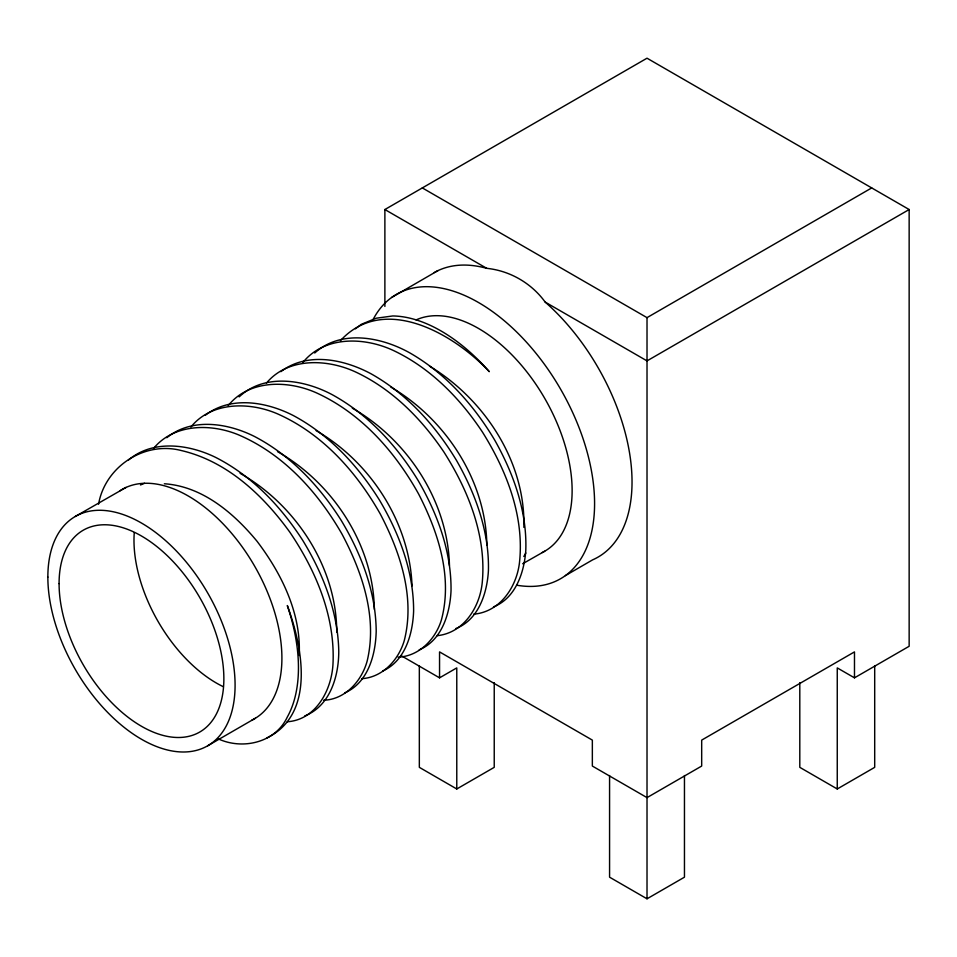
<?xml version="1.0" encoding="UTF-8"?>
<svg xmlns="http://www.w3.org/2000/svg" width="957" height="957" viewBox="0 0 957 957"><rect width="100%" height="100%" fill="white"/><g stroke="black" fill="none" stroke-linecap="round" stroke-linejoin="round"><path stroke-width="1.44" d="M299.182 655.533C301.407 613.784 281.789 573.889 257.11 541.363C233.807 513.119 202.417 486.3 164.353 483.763M336.744 632.29C336.756 567.489 295.809 504.937 240.099 473.32M374.343 609.358C373.409 544.964 332.952 483.118 277.494 451.608M523.862 527.355C525.668 462.04 484.541 399.26 429.537 366.136M98.547 504.231C105.055 466.765 144.184 440.866 181.232 450.52C226.941 461.13 263.055 495.104 289.815 532.152C315.918 570.707 335.249 616.344 333 663.668C331.792 689.71 316.049 719.915 287.256 721.757M153.491 448.522C173.947 423.484 211.174 423.317 238.951 435.028C283.822 454.36 317.999 492.293 341.96 534.018C362.368 572.358 377.572 617.385 367.177 660.976C361.758 680.894 345.321 699.519 323.633 700.249M190.862 427.049C211.605 401.402 249.741 401.725 277.817 413.986C322.569 433.868 356.59 472.04 380.324 514.065C400.337 552.345 415.254 597.3 404.273 640.556C398.638 659.863 382.716 677.377 361.77 678.68M228.221 405.565C249.322 379.331 288.296 380.144 316.683 392.968C361.303 413.388 395.193 451.8 418.676 494.111C438.306 532.319 452.924 577.227 441.356 620.112C435.435 639.324 419.034 656.323 398.136 657.16M266.477 383.027C288.189 357.164 327.246 358.839 355.561 371.962C392.238 389.08 421.487 418.795 443.904 452.003C468.452 490.642 486.67 536.159 482.232 582.693C479.744 607.3 463.714 632.912 437.265 635.675M302.867 362.5C324.866 335.273 365.395 336.972 394.428 350.98C431.021 368.553 460.15 398.507 482.4 431.99C506.552 470.629 524.484 516.11 519.495 562.417C516.732 586.964 500.033 612.037 473.643 614.167M340.429 340.68C384.056 293.105 454.276 334.137 489.314 371.687A155.812 89.958 60 0 0 392.789 315.954L376.125 318.226L361.22 324.363L355.406 328.825M128.441 460.078C152.857 439.335 188.685 444.204 215.576 457.362C251.966 475.844 280.832 506.325 302.723 540.346C323.131 573.817 338 611.75 338.766 651.346C338.73 676.348 330.153 705.931 304.757 715.944M166.817 437.708C191.759 417.408 227.587 422.982 254.442 436.452C290.737 455.353 319.471 486.072 341.182 520.345C361.267 553.828 375.862 591.725 376.197 631.189C375.646 654.564 368.23 682.568 344.915 692.82M205.205 415.35C230.685 395.516 266.489 401.773 293.32 415.541C329.495 434.873 358.109 465.844 379.63 500.355C399.392 533.839 413.723 571.7 413.615 611.021C412.778 633.809 405.313 660.976 382.68 671.024M239.154 396.88C264.479 373.015 304.027 379.594 332.187 394.667C368.242 414.417 396.736 445.603 418.065 480.378C437.505 513.861 451.56 551.687 451.022 590.852C449.957 613.497 441.967 640.412 419.202 649.827M280.891 371.651C307.209 351.542 343.97 359.222 371.065 373.804C407 393.961 435.351 425.387 456.489 460.401C475.593 493.872 489.386 531.649 488.417 570.659C487.125 593.184 478.596 619.813 455.723 628.617M314.721 353.001C341.182 329.088 381.46 336.972 409.931 352.966C445.747 373.529 473.954 405.182 494.889 440.423C513.682 473.894 527.199 511.624 525.788 550.466C524.233 572.43 515.679 598.149 493.513 606.882M391.604 297.495L438.031 270.58M565.396 575.612L592.646 559.845A164.173 94.791 60 0 0 628.881 449.12A164.173 94.791 60 0 0 545.191 302.101C531.458 283.164 509.973 270.759 486.694 268.319A164.173 94.791 60 0 0 434.251 272.542M384.881 306.431L384.881 209.535L647.016 58.198L909.15 209.535L909.15 646.274L854.481 677.843L837.255 667.902L837.255 788.975L874.698 767.347L874.698 665.713M422.324 187.919L647.016 317.64L871.707 187.919M909.15 209.535L647.016 360.885L545.191 302.101M207.669 745.802L255.399 718.228M401.414 655.82L439.55 677.843L456.776 667.902L456.776 788.975L494.231 767.347L494.231 682.7M609.573 775.541L609.573 877.186L647.016 898.802L684.458 877.186L684.458 775.541M75.268 516.481L126.049 487.424M522.666 563.769L544.7 551.22M267.063 737.859C315.882 713.934 302.472 646.573 287.315 605.554A155.812 89.958 60 0 1 287.315 717.02C275.401 742.704 242.552 750.18 218.124 738.804M140.5 484.972L144.543 483.285M384.881 209.535L486.694 268.319M837.255 788.975L799.801 767.347L799.801 682.7M456.776 788.975L419.333 767.347L419.333 665.713M316.109 430.602C370.586 462.099 409.692 522.582 412.036 585.923M352.308 408.149C407.646 439.849 447.72 501.121 449.455 565.455M390.923 387.13C445.842 419.31 485.797 480.629 486.862 544.988M854.481 677.843L854.481 651.896L701.684 740.108L701.684 766.055L647.016 797.624L592.347 766.055L592.347 740.108L439.55 651.896L439.55 677.843M647.016 317.64L647.016 898.802M223.077 686.588A116.515 67.265 60 0 1 134.255 532.738M119.852 490.833A132.401 76.44 60 0 1 254.694 566.257A132.401 76.44 60 0 1 251.727 720.238M525.824 552.99A132.401 76.44 60 0 1 523.826 556.472M416.092 319.937A132.401 76.44 60 0 1 547.703 403.698A132.401 76.44 60 0 1 542.2 552.56M372.967 319.77A164.173 94.791 60 0 1 564.295 395.791A164.173 94.791 60 0 1 516.912 585.229M59.083 583.579A116.515 67.265 60 0 0 182.667 737.309A116.515 67.265 60 0 0 182.667 572.537A116.515 67.265 60 0 0 59.083 583.579M47.85 577.083A132.401 76.44 60 0 0 188.278 751.783A132.401 76.44 60 0 0 188.278 564.546A132.401 76.44 60 0 0 47.85 577.083"/></g></svg>
